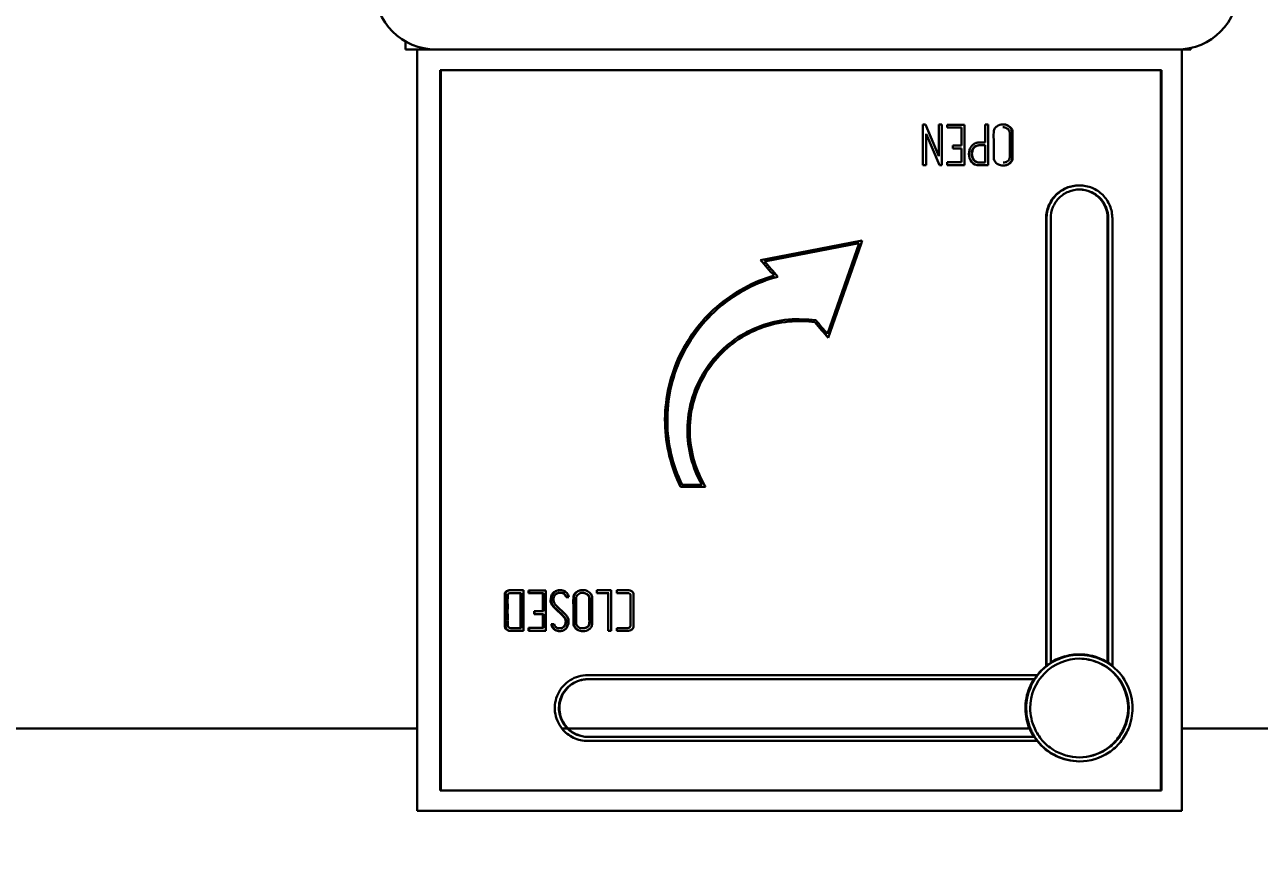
# Model space of a CAD drawing. Header units: millimetres. Extents: x 13935 to 21534, y -198 to 9202.
# Drawn here: x 14719.2 to 14779.2, y 1899.1 to 1939.7 of the extents above; entities that cross this region are included whole.
import ezdxf

# ---------------------------------------------------------------- set-up
doc = ezdxf.new("R2010")
doc.units = ezdxf.units.MM
doc.header["$LTSCALE"] = 326.7
doc.header["$PDMODE"] = 3
doc.header["$PDSIZE"] = 8
doc.layers.get('0').update_dxf_attribs({"linetype": 'CONTINUOUS'})
doc.layers.get('Defpoints').update_dxf_attribs({"linetype": 'CONTINUOUS'})
doc.styles.get("Standard").update_dxf_attribs({"font": 'calibri.ttf'})
doc.dimstyles.new('DIMSTYLE_1', dxfattribs={"dimtxt": 40, "dimasz": 35, "dimexe": 0.08, "dimexo": 1, "dimgap": 1, "dimtad": 1, "dimdsep": 46, "dimtxsty": 'Standard', "dimblk": '_FILLED', "dimblk1": '_FILLED', "dimblk2": '_FILLED', "dimcen": 0.09, "dimazin": 2, "dimtp": 0.01, "dimtm": 0.01, "dimtfac": 1, "dimtofl": 0, "dimtmove": 0, "dimatfit": 3, "dimldrblk": '_FILLED', "dimfxl": 1, "dimtolj": 1, "dimarcsym": 0})

# ---------------------------------------------------------------- blocks, each defined once
blk = doc.blocks.new('_FILLED')
at = {"color": 0, "linetype": 'ByBlock'}
blk.add_solid([(0, 0), (-1, 0.2143), (-1, -0.2143)], dxfattribs=at)
blk = doc.blocks.new('*D131')
at = {"color": 0, "linetype": 'Continuous', "lineweight": -2}
for p, q in [((14747.238, 2761.185), (14349.34, 2761.185)), ((14349.42, 1387.475), (14349.42, 2726.185)), ((14273.238, 1352.475), (14349.5, 1352.475))]:
    blk.add_line(p, q, dxfattribs=at)
at = {"layer": 'Defpoints', "color": 0}
for p in [(14349.42, 2761.185), (14748.238, 2761.185), (14272.238, 1352.475)]:
    blk.add_point(p, dxfattribs=at)
at = {"color": 0, "linetype": 'ByBlock', "lineweight": -2, "xscale": 35, "yscale": 35, "zscale": 35}
for p, rotation in [((14349.42, 2761.185), 90), ((14349.42, 1352.475), 270)]:
    blk.add_blockref('_FILLED', p, dxfattribs=dict(at, rotation=rotation))
at = {"color": 0, "lineweight": 30, "insert": (14295.087, 2155.967), "char_height": 40, "attachment_point": 2, "rotation": 90, "line_spacing_factor": 0.9}
blk.add_mtext('\\A1;G', dxfattribs=at)

msp = doc.modelspace()

# ---------------------------------------------------------------- linework, layer by layer
at = {"color": 0, "linetype": 'Continuous', "lineweight": 30}
for p, q in [((14737.74472, 1938.44981), (14737.74472, 1938.86693)), ((14737.74472, 1938.44981), (14775.90537, 1938.44981)), ((14738.30462, 1901.44981), (14738.30462, 1938.44981)), ((14775.47184, 1938.44981), (14775.47184, 1901.44981)), ((14775.90537, 1938.5254), (14775.90537, 1938.44981)), ((14739.42707, 1937.44981), (14739.42707, 1902.44981)), ((14739.42707, 1937.44981), (14774.48088, 1937.44981)), ((14739.4629, 1902.44981), (14739.4629, 1937.44981)), ((14774.4466, 1937.44981), (14774.4466, 1902.44981)), ((14774.48088, 1902.44981), (14774.48088, 1937.44981)), ((14762.89169, 1934.8041), (14762.89169, 1932.82551)), ((14762.89169, 1934.8041), (14763.01286, 1934.8041)), ((14763.6646, 1933.27505), (14763.01286, 1934.8041)), ((14763.6646, 1934.8041), (14763.6646, 1933.27505)), ((14763.6646, 1934.8041), (14763.80565, 1934.8041)), ((14763.80565, 1932.82602), (14763.80565, 1934.8041)), ((14764.07085, 1934.79952), (14764.07085, 1934.66496)), ((14764.07085, 1934.79952), (14764.90904, 1934.79952)), ((14764.7681, 1934.66496), (14764.07085, 1934.66496)), ((14764.7681, 1934.66496), (14764.7681, 1933.77964)), ((14764.90904, 1932.8301), (14764.90904, 1934.79952)), ((14765.91354, 1934.8041), (14765.91354, 1933.9356)), ((14765.91354, 1934.8041), (14766.05435, 1934.8041)), ((14766.05435, 1932.82551), (14766.05435, 1934.8041)), ((14763.04354, 1934.36068), (14763.69745, 1932.82704)), ((14763.04354, 1932.82551), (14763.04354, 1934.36068)), ((14765.61486, 1933.79677), (14765.65344, 1933.7964)), ((14765.75637, 1933.79655), (14765.89416, 1933.79646)), ((14765.89416, 1933.79646), (14765.91354, 1933.79646)), ((14765.91354, 1933.79646), (14765.91354, 1932.96465)), ((14764.336, 1933.77964), (14764.336, 1933.63897)), ((14764.336, 1933.77964), (14764.7681, 1933.77964)), ((14764.7681, 1933.63897), (14764.336, 1933.63897)), ((14764.7681, 1933.63897), (14764.7681, 1932.97077)), ((14763.04354, 1932.82551), (14762.89169, 1932.82551)), ((14763.80564, 1932.8255), (14763.69703, 1932.82856)), ((14764.07085, 1932.97077), (14764.07085, 1932.8301)), ((14764.07085, 1932.97077), (14764.7681, 1932.97077)), ((14764.90904, 1932.8301), (14764.07085, 1932.8301)), ((14765.62288, 1932.8253), (14765.68871, 1932.82558)), ((14765.88781, 1932.96463), (14765.80024, 1932.96471)), ((14765.84027, 1932.82526), (14766.05435, 1932.82551)), ((14765.91354, 1932.96465), (14765.88781, 1932.96468)), ((14768.87911, 1930.24981), (14768.87911, 1908.50554)), ((14768.90222, 1908.50554), (14768.90222, 1930.24981)), ((14769.1022, 1930.24981), (14769.1022, 1908.65256)), ((14771.86738, 1930.24981), (14771.86738, 1908.66992)), ((14771.89649, 1908.65256), (14771.89649, 1930.24981)), ((14772.09566, 1930.24981), (14772.09566, 1908.50554)), ((14757.34328, 1928.67135), (14759.93865, 1929.16769)), ((14759.78651, 1929.03675), (14757.36207, 1928.57311)), ((14758.25345, 1924.63944), (14759.78651, 1929.03675)), ((14759.88147, 1929.00364), (14758.29151, 1924.44304)), ((14759.93865, 1929.16769), (14759.88147, 1929.00364)), ((14759.93865, 1929.16769), (14759.88147, 1929.00364)), ((14754.99619, 1928.22251), (14757.34328, 1928.67135)), ((14757.33208, 1928.56737), (14755.18641, 1928.15705)), ((14757.36207, 1928.57311), (14755.18961, 1928.15684)), ((14755.1896, 1928.15685), (14755.1864, 1928.15706)), ((14755.83816, 1927.41293), (14755.73255, 1927.53407)), ((14755.83816, 1927.41293), (14755.83514, 1927.41293)), ((14756.88232, 1925.35184), (14757.34545, 1925.33212)), ((14757.34531, 1925.23176), (14756.88257, 1925.25185)), ((14757.63242, 1925.19894), (14757.34531, 1925.23176)), ((14757.34545, 1925.33212), (14757.684, 1925.29252)), ((14751.11036, 1917.20317), (14752.32658, 1917.20317)), ((14752.14146, 1917.30317), (14751.17322, 1917.30317)), ((14742.89767, 1912.17385), (14742.82197, 1912.17423)), ((14742.88122, 1912.03509), (14742.93889, 1912.03485)), ((14743.14384, 1912.17443), (14742.91744, 1912.17381)), ((14742.93889, 1912.03485), (14742.95714, 1912.03487)), ((14743.10461, 1912.0351), (14743.12003, 1912.0351)), ((14743.12003, 1912.0351), (14743.3318, 1912.03496)), ((14743.1594, 1912.17443), (14743.14384, 1912.17443)), ((14743.47175, 1912.1741), (14743.1594, 1912.17443)), ((14743.3318, 1912.03496), (14743.3318, 1910.33465)), ((14743.35987, 1912.03496), (14743.3318, 1912.03496)), ((14743.35987, 1910.33465), (14743.35987, 1912.03496)), ((14743.47175, 1910.19551), (14743.47175, 1912.1741)), ((14743.72891, 1912.16952), (14743.72891, 1912.03496)), ((14743.72891, 1912.16952), (14744.56187, 1912.16952)), ((14744.44913, 1912.03496), (14743.72891, 1912.03496)), ((14743.75619, 1912.03496), (14743.75619, 1912.16952)), ((14744.42323, 1912.03496), (14744.42323, 1911.14964)), ((14744.44913, 1911.14964), (14744.44913, 1912.03496)), ((14744.56187, 1910.2001), (14744.56187, 1912.16952)), ((14745.68712, 1911.83771), (14745.55286, 1911.83771)), ((14745.68712, 1911.83771), (14745.6505, 1911.9478)), ((14747.04458, 1912.1741), (14747.04458, 1912.03496)), ((14747.04458, 1912.1741), (14747.7401, 1912.1741)), ((14747.61896, 1912.03496), (14747.04458, 1912.03496)), ((14747.59943, 1912.03496), (14747.59943, 1910.19551)), ((14747.7401, 1910.19551), (14747.7401, 1912.1741)), ((14748.01386, 1912.1741), (14748.01386, 1912.03496)), ((14748.05875, 1912.1741), (14748.01386, 1912.1741)), ((14748.01386, 1912.03496), (14748.16105, 1912.03496)), ((14748.1814, 1912.17411), (14748.05875, 1912.1741)), ((14748.11734, 1912.1741), (14748.05875, 1912.1741)), ((14748.1814, 1912.1741), (14748.11734, 1912.1741)), ((14748.16105, 1912.03496), (14748.2533, 1912.03496)), ((14748.2918, 1912.1741), (14748.1814, 1912.17411)), ((14748.2533, 1912.03496), (14748.34411, 1912.03496)), ((14748.30225, 1912.1741), (14748.2918, 1912.1741)), ((14748.30225, 1912.1741), (14748.2918, 1912.1741)), ((14748.39717, 1912.17412), (14748.30225, 1912.1741)), ((14748.34411, 1912.03496), (14748.35045, 1912.03496)), ((14748.34411, 1912.03496), (14748.35045, 1912.03496)), ((14748.35045, 1912.03496), (14748.40632, 1912.03496)), ((14748.45339, 1912.03496), (14748.46496, 1912.03496)), ((14748.47449, 1912.1741), (14748.46944, 1912.1741)), ((14748.52397, 1912.17408), (14748.47449, 1912.17406)), ((14748.48448, 1912.03493), (14748.5009, 1912.03503)), ((14748.48448, 1912.03496), (14748.4901, 1912.03496)), ((14748.5602, 1912.17443), (14748.53167, 1912.17414)), ((14743.99225, 1911.14964), (14743.99225, 1911.00897)), ((14743.99225, 1911.14964), (14744.44913, 1911.14964)), ((14744.44913, 1911.00897), (14743.99225, 1911.00897)), ((14744.019, 1911.00897), (14744.019, 1911.14964)), ((14744.42323, 1911.00897), (14744.42323, 1910.34077)), ((14744.44913, 1910.34077), (14744.44913, 1911.00897)), ((14744.8316, 1910.52731), (14744.85294, 1910.43863)), ((14744.8316, 1910.52731), (14744.97184, 1910.52731)), ((14744.87797, 1910.43863), (14744.85294, 1910.43863)), ((14744.87797, 1910.43863), (14744.85663, 1910.52731)), ((14742.77874, 1910.20936), (14742.74945, 1910.20918)), ((14742.99995, 1910.19574), (14743.01365, 1910.19573)), ((14743.01365, 1910.19573), (14743.23055, 1910.19541)), ((14743.3318, 1910.33465), (14743.02898, 1910.33375)), ((14743.23055, 1910.19541), (14743.25656, 1910.19541)), ((14743.25656, 1910.19541), (14743.47175, 1910.19551)), ((14743.3318, 1910.33465), (14743.35987, 1910.33465)), ((14743.72891, 1910.34077), (14743.72891, 1910.2001)), ((14743.72891, 1910.34077), (14744.44913, 1910.34077)), ((14744.56187, 1910.2001), (14743.72891, 1910.2001)), ((14743.75619, 1910.2001), (14743.75619, 1910.34077)), ((14747.7401, 1910.19551), (14747.59943, 1910.19551)), ((14748.01386, 1910.33465), (14748.01386, 1910.19551)), ((14748.05254, 1910.33465), (14748.01386, 1910.33465)), ((14748.01386, 1910.19551), (14748.05878, 1910.19551)), ((14748.09305, 1910.33465), (14748.05254, 1910.33465)), ((14748.15823, 1910.33465), (14748.05254, 1910.33465)), ((14748.05878, 1910.19552), (14748.18137, 1910.1955)), ((14748.23458, 1910.33465), (14748.15823, 1910.33465)), ((14748.18137, 1910.1955), (14748.29187, 1910.19554)), ((14748.25278, 1910.33465), (14748.23458, 1910.33465)), ((14748.25278, 1910.33465), (14748.23458, 1910.33465)), ((14748.26959, 1910.33465), (14748.25278, 1910.33465)), ((14748.29775, 1910.33465), (14748.25278, 1910.33465)), ((14748.29775, 1910.33465), (14748.26959, 1910.33465)), ((14748.29187, 1910.19553), (14748.30804, 1910.19552)), ((14748.3442, 1910.33466), (14748.29775, 1910.33465)), ((14748.3442, 1910.33466), (14748.29775, 1910.33465)), ((14748.30804, 1910.19553), (14748.39686, 1910.19543)), ((14748.40637, 1910.33465), (14748.3442, 1910.33466)), ((14748.4129, 1910.33465), (14748.40637, 1910.33465)), ((14748.45355, 1910.33467), (14748.4129, 1910.33465)), ((14748.43862, 1910.19549), (14748.46916, 1910.19554)), ((14748.46172, 1910.33466), (14748.45355, 1910.33467)), ((14748.48451, 1910.3346), (14748.46172, 1910.33466)), ((14748.46916, 1910.19554), (14748.50665, 1910.19552)), ((14769.89818, 1908.96674), (14769.90373, 1908.96808)), ((14769.89818, 1908.96674), (14769.90388, 1908.96743)), ((14770.50155, 1909.05981), (14770.47524, 1909.05981)), ((14768.44638, 1908.04981), (14746.59916, 1908.04981)), ((14768.87911, 1908.50554), (14768.90222, 1908.50554)), ((14772.09566, 1908.50554), (14772.06616, 1908.50554)), ((14746.59916, 1907.84981), (14768.29927, 1907.84981)), ((14738.30462, 1905.44981), (14680.23775, 1905.44981)), ((14768.10467, 1905.44981), (14745.36261, 1905.44981)), ((14768.29927, 1905.04981), (14746.59916, 1905.04981)), ((14834.23775, 1905.44981), (14775.47184, 1905.44981)), ((14746.59916, 1904.84981), (14768.44638, 1904.84981)), ((14774.48088, 1902.44981), (14739.42707, 1902.44981)), ((14738.30462, 1901.44981), (14775.47184, 1901.44981))]:
    msp.add_line(p, q, dxfattribs=at)
for centre, radius, start, end in [((14739.23775, 1941.44981), 3, 180, 270), ((14775.23775, 1941.44981), 3, 270, 0), ((14765.72797, 1937.31715), 3.38184, 269.4411965, 269.6906037), ((14765.68617, 1918.82317), 14.00241, 89.787819, 89.9896076), ((14765.87418, 1971.70679), 38.88154, 269.7993564, 269.9500262), ((14756.73963, 1919.90019), 5.18051, 209.5353009, 211.3730457), ((14756.75827, 1919.90001), 5.18776, 209.4387054, 211.3220195), ((14742.91176, 1915.20365), 3.02984, 269.7335448, 270.107445), ((14743.14345, 1838.52094), 73.51417, 90.0302735, 90.1452074), ((14748.41673, 1889.95926), 22.21488, 89.8640571, 90.0504487), ((14748.42379, 1895.73709), 16.29789, 89.8959239, 90.0614153), ((14748.47288, 1916.05209), 4.01718, 269.8870509, 270.1653599), ((14748.50736, 1914.73986), 2.56584, 270.370925, 270.5426903), ((14748.56653, 1911.17419), 1.00026, 89.4682368, 90.3626564), ((14748.56845, 1911.44133), 0.73311, 89.1848018, 89.4245801), ((14748.57135, 1911.60713), 0.56729, 87.4775374, 89.2394653), ((14748.39077, 1929.0328), 18.83738, 270.0185309, 270.1455291), ((14770.59417, 1906.30996), 2.77187, 122.4866884, 127.6184625), ((14770.47723, 1906.47014), 2.55819, 122.204065, 127.7740609), ((14770.50141, 1906.38762), 2.67474, 105.2915226, 121.6835311), ((14770.50457, 1906.38889), 2.65398, 103.1006464, 121.7723977), ((14770.52973, 1906.38224), 2.66054, 103.7317951, 122.1519649), ((14770.4857, 1906.44477), 2.61545, 100.244788, 102.932388), ((14770.50366, 1906.43674), 2.62311, 91.4628474, 103.2781778), ((14770.47875, 1906.48311), 2.57649, 91.51664, 100.2444003), ((14770.47778, 1906.49514), 2.56443, 90.0568701, 91.5020348), ((14770.50192, 1906.4666), 2.59321, 90.0115356, 91.4414266), ((14770.4759, 1906.57168), 2.48305, 89.4315955, 90.0189449), ((14770.4999, 1906.5788), 2.4609, 89.982539, 90.5101211), ((14770.47887, 1906.40817), 2.63322, 57.7237466, 67.673034), ((14770.52557, 1906.48398), 2.54418, 52.6834703, 57.7014261), ((14770.4997, 1906.46645), 2.57668, 142.3219687, 147.834047), ((14770.43423, 1906.50139), 2.52118, 141.7554207, 142.0831052), ((14770.4396, 1906.49649), 2.52843, 128.7059312, 141.743452), ((14770.46047, 1906.49579), 2.52769, 141.9840256, 142.3047523), ((14770.46226, 1906.49396), 2.53023, 129.0830258, 141.976375), ((14770.42299, 1906.51505), 2.50357, 127.8411565, 128.6750109), ((14770.44305, 1906.51527), 2.50157, 128.2336242, 129.0491987), ((14770.42901, 1906.50733), 2.51335, 127.3962275, 127.8414067), ((14770.44914, 1906.50756), 2.5114, 127.7904658, 128.233865), ((14770.55066, 1906.51782), 2.50206, 52.0999244, 52.6705831), ((14770.55714, 1906.52614), 2.49152, 51.2719022, 52.1001013), ((14770.55388, 1906.41903), 2.66619, 157.4430493, 165.7558173), ((14770.53382, 1906.42977), 2.66611, 147.816998, 157.4966068), ((14770.58442, 1906.41419), 2.67621, 147.8524914, 157.573957), ((14770.44227, 1906.44288), 2.55195, 169.2731955, 176.8212171), ((14770.50843, 1906.43135), 2.61911, 165.7724807, 169.2946939), ((14770.44858, 1906.45577), 2.55822, 182.7458139, 191.3680435), ((14770.35642, 1906.44986), 2.44475, 180.0001399, 181.0049202), ((14770.50702, 1906.46663), 2.61765, 191.3488882, 195.8387228), ((14770.55119, 1906.47962), 2.66369, 195.8483717, 202.8400021), ((14770.54921, 1906.4715), 2.68014, 202.5212166, 207.9318213), ((14770.56979, 1906.48709), 2.68374, 202.8327991, 203.1881607), ((14770.46371, 1906.43341), 2.56357, 202.634489, 208.0772372), ((14770.57498, 1906.48934), 2.68939, 203.1886019, 206.6637824), ((14770.59336, 1906.49031), 2.68678, 202.8841992, 205.6378763), ((14770.58906, 1906.48814), 2.68197, 205.6357981, 207.8055154), ((14770.5623, 1906.48296), 2.6752, 206.6635477, 208.004674), ((14770.51003, 1906.45078), 2.63582, 207.9327538, 212.1077721), ((14770.55721, 1906.47107), 2.64583, 207.8002136, 212.194455), ((14770.49833, 1906.43372), 2.5761, 212.1891849, 217.7074919), ((14770.45819, 1906.40361), 2.52593, 217.7241814, 218.3280548)]:
    msp.add_arc(centre, radius, start, end, dxfattribs=at)
for centre, major_axis, ratio, start_param, end_param in [((14757.34328, 1928.22251), (-99.99111, 114.67885), 0.01162772, 1.5606582, 1.5672493), ((14757.34328, 1927.41293), (-99.99633, 114.68228), 0.00747088, 7.84097899, 7.84746755), ((14757.34328, 1925.19894), (-99.99987, 114.68465), 0.00143221, 4.70454907, 4.71114016), ((14757.34328, 1924.63944), (-99.99866, 114.68365), 0.00450856, -1.57472756, -1.56903293)]:
    msp.add_ellipse(centre, major_axis=major_axis, ratio=ratio, start_param=start_param, end_param=end_param, dxfattribs=at)
for points, knots in [([(14766.32977, 1934.43212), (14766.32665, 1934.27423), (14766.33026, 1934.03733), (14766.33002, 1933.72149), (14766.32891, 1933.52416), (14766.33088, 1933.3661), (14766.32858, 1933.24798), (14766.32875, 1933.12833), (14766.38814, 1932.97852), (14766.54892, 1932.84681), (14766.70731, 1932.81505), (14766.78551, 1932.81452)], [0, 0, 0, 0, 0.25057616, 0.37586164, 0.50116468, 0.5637582, 0.62651917, 0.68908806, 0.75181508, 0.87591405, 1, 1, 1, 1]), ([(14766.78208, 1934.81526), (14766.67437, 1934.81536), (14766.50544, 1934.76389), (14766.35416, 1934.59875), (14766.33085, 1934.48665), (14766.32977, 1934.43212)], [0, 0, 0, 0, 0.49652248, 0.7485593, 1, 1, 1, 1]), ([(14766.77411, 1934.67572), (14766.84228, 1934.6757), (14766.94442, 1934.64113), (14767.05834, 1934.56027), (14767.11749, 1934.42922), (14767.10376, 1934.25404), (14767.10777, 1934.04793), (14767.10647, 1933.84089), (14767.10682, 1933.63415), (14767.10637, 1933.42735), (14767.10894, 1933.28943), (14767.10674, 1933.22053)], [0, 0, 0, 0, 0.12377086, 0.18674804, 0.2485064, 0.37422071, 0.49935342, 0.62450158, 0.74967137, 0.87483805, 1, 1, 1, 1]), ([(14767.24587, 1933.19363), (14767.248, 1933.27292), (14767.24498, 1933.43161), (14767.2463, 1933.66957), (14767.24534, 1933.90756), (14767.24705, 1934.10582), (14767.24424, 1934.26458), (14767.24885, 1934.38332), (14767.24465, 1934.50329), (14767.1556, 1934.72318), (14766.93484, 1934.81511), (14766.78208, 1934.81526)], [0, 0, 0, 0, 0.12618411, 0.25236795, 0.37855214, 0.50473696, 0.56782639, 0.6309392, 0.69410277, 0.75700577, 1, 1, 1, 1]), ([(14766.8307, 1934.81091), (14766.90587, 1934.80146), (14767.05231, 1934.7511), (14767.22678, 1934.57735), (14767.22707, 1934.3377), (14767.22605, 1934.11178), (14767.22593, 1933.88155), (14767.22629, 1933.65237), (14767.22527, 1933.42292), (14767.22808, 1933.26996), (14767.22602, 1933.19352)], [0, 0, 0, 0, 0.12424068, 0.24826973, 0.37304495, 0.49843129, 0.62382196, 0.74921511, 0.87460767, 1, 1, 1, 1]), ([(14765.61777, 1933.93592), (14765.54962, 1933.93495), (14765.41034, 1933.90575), (14765.24774, 1933.77019), (14765.14658, 1933.58545), (14765.1301, 1933.44629), (14765.12961, 1933.3775)], [0, 0, 0, 0, 0.24877118, 0.4986964, 0.74891243, 1, 1, 1, 1]), ([(14765.57006, 1933.79247), (14765.52293, 1933.78615), (14765.42807, 1933.75898), (14765.32438, 1933.65281), (14765.27006, 1933.51884), (14765.255, 1933.42362), (14765.25462, 1933.37597)], [0, 0, 0, 0, 0.24979105, 0.49951901, 0.7496505, 1, 1, 1, 1]), ([(14765.27051, 1933.37597), (14765.27129, 1933.47509), (14765.31233, 1933.6321), (14765.4635, 1933.77067), (14765.56513, 1933.79635), (14765.61486, 1933.79668)], [0, 0, 0, 0, 0.49823259, 0.75000468, 1, 1, 1, 1]), ([(14765.12961, 1933.3775), (14765.13055, 1933.24164), (14765.1963, 1932.9467), (14765.48821, 1932.82559), (14765.62288, 1932.8253)], [0, 0, 0, 0, 0.5022029, 1, 1, 1, 1]), ([(14765.25462, 1933.37597), (14765.25559, 1933.27294), (14765.30307, 1933.10906), (14765.47272, 1932.9753), (14765.58021, 1932.96363), (14765.63226, 1932.96366)], [0, 0, 0, 0, 0.49761911, 0.74858922, 1, 1, 1, 1]), ([(14765.64894, 1932.96365), (14765.59683, 1932.96362), (14765.48926, 1932.97523), (14765.31921, 1933.1088), (14765.27148, 1933.27285), (14765.27051, 1933.37597)], [0, 0, 0, 0, 0.25143631, 0.50242315, 1, 1, 1, 1]), ([(14767.10674, 1933.22053), (14767.10551, 1933.18186), (14767.08892, 1933.10241), (14766.97879, 1932.98728), (14766.85901, 1932.95386), (14766.78253, 1932.9535)], [0, 0, 0, 0, 0.25148257, 0.50284121, 1, 1, 1, 1]), ([(14767.22602, 1933.19352), (14767.22457, 1933.13995), (14767.20301, 1933.03047), (14767.0582, 1932.86391), (14766.89125, 1932.81799), (14766.78548, 1932.81499)], [0, 0, 0, 0, 0.25171445, 0.50297577, 1, 1, 1, 1]), ([(14766.78551, 1932.81452), (14766.89446, 1932.81378), (14767.06814, 1932.85668), (14767.22106, 1933.02538), (14767.24438, 1933.13841), (14767.24587, 1933.19363)], [0, 0, 0, 0, 0.49658073, 0.74825219, 1, 1, 1, 1]), ([(14770.47437, 1931.8497), (14770.26744, 1931.84971), (14769.84848, 1931.76668), (14769.31835, 1931.41124), (14768.96263, 1930.87955), (14768.87877, 1930.45834), (14768.87911, 1930.24981)], [0, 0, 0, 0, 0.24899424, 0.49867115, 0.74908149, 1, 1, 1, 1]), ([(14768.90222, 1930.24981), (14768.90188, 1930.45853), (14768.98609, 1930.88017), (14769.34298, 1931.41184), (14769.8741, 1931.76687), (14770.29347, 1931.84969), (14770.50062, 1931.8497)], [0, 0, 0, 0, 0.2509101, 0.50130941, 0.75098842, 1, 1, 1, 1]), ([(14770.50083, 1931.64979), (14770.31956, 1931.64983), (14769.95266, 1931.57712), (14769.48777, 1931.26675), (14769.17564, 1930.80138), (14769.1019, 1930.43246), (14769.1022, 1930.24981)], [0, 0, 0, 0, 0.24902557, 0.49868488, 0.74907064, 1, 1, 1, 1]), ([(14770.50039, 1931.64954), (14770.67918, 1931.64619), (14771.03956, 1931.56836), (14771.49345, 1931.25588), (14771.79637, 1930.79398), (14771.86767, 1930.4301), (14771.86738, 1930.24981)], [0, 0, 0, 0, 0.24903945, 0.49855227, 0.74890814, 1, 1, 1, 1]), ([(14770.50062, 1931.8497), (14770.7076, 1931.84972), (14771.12652, 1931.76701), (14771.65675, 1931.41178), (14772.01227, 1930.87988), (14772.096, 1930.45851), (14772.09566, 1930.24981)], [0, 0, 0, 0, 0.24903287, 0.49853666, 0.74890069, 1, 1, 1, 1]), ([(14771.89649, 1930.24981), (14771.89679, 1930.4324), (14771.82344, 1930.80104), (14771.51249, 1931.26653), (14771.04841, 1931.57711), (14770.68195, 1931.64974), (14770.50083, 1931.64979)], [0, 0, 0, 0, 0.25108631, 0.50144636, 0.75095691, 1, 1, 1, 1]), ([(14751.11036, 1917.20317), (14750.64012, 1918.15059), (14750.11804, 1920.28453), (14750.76765, 1923.4923), (14752.71128, 1926.12462), (14754.63894, 1927.17349), (14755.65517, 1927.46662)], [0, 0, 0, 0, 0.24999918, 0.50005526, 0.7500079, 1, 1, 1, 1]), ([(14755.83514, 1927.41293), (14754.81927, 1927.14353), (14752.88225, 1926.13925), (14750.9061, 1923.55535), (14750.21679, 1920.37545), (14750.71404, 1918.24858), (14751.17322, 1917.30317)], [0, 0, 0, 0, 0.2499918, 0.49995877, 0.75000027, 1, 1, 1, 1]), ([(14751.18556, 1917.30317), (14750.7274, 1918.24837), (14750.23143, 1920.37382), (14750.91751, 1923.55179), (14752.88818, 1926.13711), (14754.82305, 1927.14319), (14755.83816, 1927.41293)], [0, 0, 0, 0, 0.25000603, 0.50006104, 0.750007, 1, 1, 1, 1]), ([(14752.14146, 1917.30317), (14751.68377, 1918.11207), (14751.18907, 1920.008), (14751.85325, 1922.35759), (14753.02121, 1923.83697), (14754.15641, 1924.69303), (14755.47118, 1925.23256), (14756.41353, 1925.35282), (14756.88232, 1925.3523)], [0, 0, 0, 0, 0.24893847, 0.49789909, 0.62339547, 0.74891257, 0.87443528, 1, 1, 1, 1]), ([(14756.88257, 1925.2518), (14756.42218, 1925.25189), (14755.49662, 1925.13268), (14753.78344, 1924.4357), (14752.06532, 1922.76033), (14751.29601, 1920.00374), (14751.78232, 1918.14059), (14752.23231, 1917.34641)], [0, 0, 0, 0, 0.12582735, 0.25160837, 0.50104279, 0.75052461, 1, 1, 1, 1]), ([(14752.24035, 1917.35027), (14751.79227, 1918.1442), (14751.30894, 1920.00495), (14752.07488, 1922.75774), (14753.78778, 1924.434), (14755.49801, 1925.13208), (14756.42233, 1925.25171), (14756.88212, 1925.25177)], [0, 0, 0, 0, 0.24947907, 0.49896647, 0.74839636, 0.87417453, 1, 1, 1, 1]), ([(14746.35382, 1912.18524), (14746.24626, 1912.18552), (14746.07756, 1912.13384), (14745.92657, 1911.96878), (14745.90334, 1911.85672), (14745.90226, 1911.80217)], [0, 0, 0, 0, 0.49624676, 0.74823389, 1, 1, 1, 1]), ([(14746.81689, 1910.56373), (14746.81901, 1910.64302), (14746.81605, 1910.80169), (14746.81731, 1911.03962), (14746.81636, 1911.27758), (14746.81811, 1911.47582), (14746.81528, 1911.63456), (14746.81962, 1911.7533), (14746.81607, 1911.87314), (14746.77038, 1911.98656), (14746.68624, 1912.07315), (14746.5532, 1912.15954), (14746.43234, 1912.18503), (14746.35382, 1912.18524)], [0, 0, 0, 0, 0.12518637, 0.25037278, 0.37555857, 0.50074885, 0.56332723, 0.62597698, 0.68857136, 0.75106, 0.81366115, 0.87606684, 1, 1, 1, 1]), ([(14742.57015, 1911.98297), (14742.57017, 1911.82773), (14742.57079, 1911.51728), (14742.57155, 1911.12921), (14742.5713, 1910.81914), (14742.57054, 1910.62506), (14742.56961, 1910.47093), (14742.57296, 1910.35336), (14742.63982, 1910.25071), (14742.71281, 1910.21955), (14742.74953, 1910.20918)], [0, 0, 0, 0, 0.25074505, 0.50149012, 0.62672379, 0.75179174, 0.81444124, 0.87677857, 0.93837435, 1, 1, 1, 1]), ([(14742.82197, 1912.17428), (14742.76442, 1912.17371), (14742.67395, 1912.15385), (14742.58655, 1912.07177), (14742.57064, 1912.01209), (14742.57018, 1911.98297)], [0, 0, 0, 0, 0.49693032, 0.74856249, 1, 1, 1, 1]), ([(14742.77882, 1910.20936), (14742.74212, 1910.21974), (14742.66916, 1910.25096), (14742.60241, 1910.35364), (14742.5991, 1910.47119), (14742.60002, 1910.62529), (14742.60078, 1910.81934), (14742.60103, 1911.12935), (14742.60027, 1911.51736), (14742.59965, 1911.82776), (14742.59963, 1911.98297)], [0, 0, 0, 0, 0.06162501, 0.12322134, 0.1855608, 0.24820957, 0.37327736, 0.49851082, 0.7492554, 1, 1, 1, 1]), ([(14742.59975, 1911.98297), (14742.60051, 1912.03103), (14742.65236, 1912.12836), (14742.7487, 1912.16442), (14742.79699, 1912.17106)], [0, 0, 0, 0, 0.49650325, 1, 1, 1, 1]), ([(14743.02898, 1910.33375), (14742.99091, 1910.33375), (14742.9155, 1910.33458), (14742.81836, 1910.33411), (14742.74867, 1910.37076), (14742.7066, 1910.43861), (14742.71113, 1910.53776), (14742.70966, 1910.65188), (14742.71014, 1910.80614), (14742.7099, 1910.99834), (14742.70997, 1911.22925), (14742.70995, 1911.53704), (14742.70996, 1911.76791), (14742.70996, 1911.92181)], [0, 0, 0, 0, 0.0620101, 0.12376855, 0.15468521, 0.18571553, 0.24801257, 0.31067801, 0.37334379, 0.49867504, 0.62400628, 0.74933752, 1, 1, 1, 1]), ([(14742.70996, 1911.92181), (14742.71029, 1911.94121), (14742.71764, 1911.98185), (14742.7815, 1912.03402), (14742.84267, 1912.03508), (14742.88122, 1912.03509)], [0, 0, 0, 0, 0.25131062, 0.50081607, 1, 1, 1, 1]), ([(14745.27036, 1912.18026), (14745.20616, 1912.18027), (14745.07573, 1912.1622), (14744.85442, 1912.01701), (14744.79314, 1911.80998), (14744.7935, 1911.68328)], [0, 0, 0, 0, 0.25174036, 0.50315175, 1, 1, 1, 1]), ([(14744.7935, 1911.68328), (14744.79349, 1911.60947), (14744.84662, 1911.46064), (14745.05652, 1911.24834), (14745.27576, 1911.04821), (14745.4597, 1910.86259), (14745.53155, 1910.72755), (14745.53156, 1910.57721), (14745.4802, 1910.42689), (14745.35404, 1910.3402), (14745.27876, 1910.33002), (14745.24182, 1910.33)], [0, 0, 0, 0, 0.12445507, 0.24977632, 0.5008984, 0.62629933, 0.68903426, 0.75178983, 0.87550058, 0.93771713, 1, 1, 1, 1]), ([(14744.81865, 1911.68328), (14744.8183, 1911.80615), (14744.87465, 1912.00564), (14745.08275, 1912.15464), (14745.20829, 1912.17745), (14745.27037, 1912.1798)], [0, 0, 0, 0, 0.49727286, 0.7485865, 1, 1, 1, 1]), ([(14745.26608, 1910.32997), (14745.303, 1910.32998), (14745.37827, 1910.34023), (14745.50417, 1910.42725), (14745.55526, 1910.57753), (14745.55519, 1910.72779), (14745.48339, 1910.86268), (14745.29977, 1911.04824), (14745.08112, 1911.24857), (14744.87152, 1911.46081), (14744.81864, 1911.60953), (14744.81865, 1911.68328)], [0, 0, 0, 0, 0.06230283, 0.12456215, 0.24834794, 0.31109244, 0.37382337, 0.49918555, 0.75026917, 0.87556212, 1, 1, 1, 1]), ([(14745.24801, 1910.18936), (14745.30119, 1910.18951), (14745.40951, 1910.20394), (14745.54731, 1910.29544), (14745.63436, 1910.43498), (14745.67031, 1910.59257), (14745.6759, 1910.75685), (14745.60377, 1910.90619), (14745.49586, 1911.02552), (14745.33785, 1911.1713), (14745.14829, 1911.35242), (14744.9036, 1911.58407), (14744.94412, 1911.89274), (14745.11016, 1912.03429), (14745.21862, 1912.05633), (14745.2716, 1912.05636)], [0, 0, 0, 0, 0.06249931, 0.12494559, 0.18774244, 0.25076731, 0.31375878, 0.37658798, 0.43952558, 0.50249917, 0.62841975, 0.75330399, 0.87532272, 0.93773094, 1, 1, 1, 1]), ([(14745.6505, 1911.9478), (14745.60532, 1912.01164), (14745.51601, 1912.15118), (14745.34775, 1912.18025), (14745.27036, 1912.18026)], [0, 0, 0, 0, 0.50262598, 1, 1, 1, 1]), ([(14745.2716, 1912.05636), (14745.33362, 1912.0564), (14745.46946, 1912.0159), (14745.52258, 1911.89346), (14745.55286, 1911.83771)], [0, 0, 0, 0, 0.49434106, 1, 1, 1, 1]), ([(14745.5474, 1911.89007), (14745.52752, 1911.92467), (14745.48878, 1911.99616), (14745.41455, 1912.03682), (14745.37635, 1912.04679)], [0, 0, 0, 0, 0.50268739, 1, 1, 1, 1]), ([(14745.90226, 1911.80217), (14745.89914, 1911.64428), (14745.90274, 1911.40737), (14745.90251, 1911.09152), (14745.9014, 1910.89419), (14745.90336, 1910.73612), (14745.90107, 1910.618), (14745.90124, 1910.49837), (14745.96042, 1910.34861), (14746.12081, 1910.21682), (14746.27899, 1910.18505), (14746.35705, 1910.18452)], [0, 0, 0, 0, 0.25067587, 0.37601121, 0.50136413, 0.56398251, 0.62676844, 0.68936174, 0.75209308, 0.87608202, 1, 1, 1, 1]), ([(14746.35709, 1910.18512), (14746.28011, 1910.18782), (14746.12572, 1910.22675), (14745.97259, 1910.3627), (14745.92221, 1910.51327), (14745.92707, 1910.67024), (14745.92456, 1910.86504), (14745.92544, 1911.09953), (14745.92493, 1911.33384), (14745.92613, 1911.56819), (14745.9237, 1911.72444), (14745.92526, 1911.80254)], [0, 0, 0, 0, 0.12374719, 0.2473686, 0.30982771, 0.37254541, 0.49803207, 0.62352395, 0.74901594, 0.8745073, 1, 1, 1, 1]), ([(14745.92526, 1911.80254), (14745.92623, 1911.85104), (14745.94354, 1911.95019), (14746.06567, 1912.10598), (14746.20807, 1912.16805), (14746.30307, 1912.18027)], [0, 0, 0, 0, 0.25171586, 0.5029672, 1, 1, 1, 1]), ([(14746.35408, 1910.3235), (14746.2866, 1910.32318), (14746.18066, 1910.35031), (14746.07958, 1910.44513), (14746.03828, 1910.54324), (14746.04205, 1910.64694), (14746.04067, 1910.78362), (14746.04133, 1910.95501), (14746.0412, 1911.16043), (14746.04092, 1911.36592), (14746.04192, 1911.57139), (14746.03997, 1911.70839), (14746.04114, 1911.77687)], [0, 0, 0, 0, 0.12341984, 0.18587829, 0.24831947, 0.31104599, 0.37365022, 0.49892589, 0.62419281, 0.74946163, 0.87473038, 1, 1, 1, 1]), ([(14746.04114, 1911.77687), (14746.04178, 1911.81449), (14746.05429, 1911.892), (14746.15528, 1912.00884), (14746.27138, 1912.04566), (14746.3453, 1912.04571)], [0, 0, 0, 0, 0.25234816, 0.50417857, 1, 1, 1, 1]), ([(14746.3453, 1912.04571), (14746.41341, 1912.04576), (14746.51794, 1912.01449), (14746.62665, 1911.92906), (14746.68039, 1911.83496), (14746.67826, 1911.72923), (14746.67693, 1911.62617), (14746.67847, 1911.52239), (14746.67769, 1911.38453), (14746.67796, 1911.21196), (14746.67798, 1911.00493), (14746.67732, 1910.79792), (14746.68003, 1910.65986), (14746.67789, 1910.59089)], [0, 0, 0, 0, 0.12354626, 0.18636743, 0.24866852, 0.31132351, 0.37431585, 0.43666588, 0.49928758, 0.62447873, 0.74965333, 0.87482782, 1, 1, 1, 1]), ([(14746.69926, 1910.59089), (14746.70137, 1910.65913), (14746.6985, 1910.79571), (14746.69956, 1911.0005), (14746.69897, 1911.20532), (14746.70013, 1911.41011), (14746.69739, 1911.58081), (14746.70148, 1911.71737), (14746.70043, 1911.82015), (14746.66005, 1911.91904), (14746.55241, 1912.00563), (14746.45206, 1912.04179), (14746.38482, 1912.04524)], [0, 0, 0, 0, 0.12521011, 0.25042143, 0.37563347, 0.50083122, 0.62609135, 0.68851585, 0.75170036, 0.81350177, 0.87650953, 1, 1, 1, 1]), ([(14748.53126, 1912.03486), (14748.57095, 1912.03377), (14748.63766, 1912.02738), (14748.6863, 1911.95599), (14748.68312, 1911.8738), (14748.68447, 1911.77362), (14748.68374, 1911.61155), (14748.68411, 1911.40954), (14748.68398, 1911.16689), (14748.68403, 1910.96474), (14748.68399, 1910.80299), (14748.6841, 1910.68171), (14748.68375, 1910.58056), (14748.68447, 1910.49986), (14748.68232, 1910.43901), (14748.6565, 1910.38175), (14748.5877, 1910.33392), (14748.52453, 1910.33453), (14748.48451, 1910.3346)], [0, 0, 0, 0, 0.0615622, 0.0923191, 0.12359617, 0.18628364, 0.24897188, 0.3743485, 0.49972511, 0.62510173, 0.68779005, 0.75047849, 0.81316779, 0.84451486, 0.87579116, 0.90692021, 0.93796188, 1, 1, 1, 1]), ([(14748.50665, 1910.19552), (14748.55473, 1910.19558), (14748.6516, 1910.20142), (14748.78445, 1910.2777), (14748.82758, 1910.39895), (14748.82451, 1910.49474), (14748.82514, 1910.64007), (14748.82469, 1910.85788), (14748.82483, 1911.14839), (14748.82494, 1911.3905), (14748.82462, 1911.58408), (14748.82557, 1911.72958), (14748.82195, 1911.87377), (14748.83494, 1912.0213), (14748.74309, 1912.15066), (14748.64399, 1912.17172), (14748.59632, 1912.17387)], [0, 0, 0, 0, 0.06235513, 0.12435743, 0.18609916, 0.21751411, 0.24890828, 0.37450455, 0.50010017, 0.62569578, 0.68849358, 0.75129137, 0.81408882, 0.8767392, 0.93810656, 1, 1, 1, 1]), ([(14744.85294, 1910.43863), (14744.88321, 1910.36235), (14744.99223, 1910.21916), (14745.16575, 1910.18913), (14745.24801, 1910.18936)], [0, 0, 0, 0, 0.49939501, 1, 1, 1, 1]), ([(14745.19699, 1910.19393), (14745.12775, 1910.20266), (14744.98687, 1910.24976), (14744.90374, 1910.37355), (14744.87797, 1910.43863)], [0, 0, 0, 0, 0.49925725, 1, 1, 1, 1]), ([(14745.24182, 1910.33), (14745.18106, 1910.32997), (14745.04936, 1910.34625), (14744.98146, 1910.46808), (14744.97184, 1910.52731)], [0, 0, 0, 0, 0.50311767, 1, 1, 1, 1]), ([(14746.67789, 1910.59089), (14746.67668, 1910.55219), (14746.66024, 1910.47268), (14746.55028, 1910.35737), (14746.43052, 1910.32386), (14746.35408, 1910.3235)], [0, 0, 0, 0, 0.25166523, 0.50309676, 1, 1, 1, 1]), ([(14746.35705, 1910.18452), (14746.46589, 1910.18377), (14746.63944, 1910.22677), (14746.79216, 1910.39548), (14746.81542, 1910.50851), (14746.81689, 1910.56373)], [0, 0, 0, 0, 0.49633619, 0.74808889, 1, 1, 1, 1]), ([(14746.39482, 1910.32429), (14746.46797, 1910.32811), (14746.58138, 1910.36389), (14746.68327, 1910.47758), (14746.69811, 1910.55377), (14746.69926, 1910.59089)], [0, 0, 0, 0, 0.49641701, 0.74831884, 1, 1, 1, 1]), ([(14770.50065, 1908.84971), (14769.89023, 1908.84973), (14768.61612, 1908.33821), (14768.10186, 1907.06345), (14768.10186, 1906.44981)], [0, 0, 0, 0, 0.49868339, 1, 1, 1, 1]), ([(14769.1022, 1908.65256), (14769.22502, 1908.72977), (14769.48207, 1908.86775), (14769.76106, 1908.95262), (14769.90207, 1908.98592)], [0, 0, 0, 0, 0.5003256, 1, 1, 1, 1]), ([(14770.50037, 1908.84956), (14770.80816, 1908.84598), (14771.4281, 1908.71283), (14772.21565, 1908.18311), (14772.73281, 1907.38495), (14772.86066, 1906.76019), (14772.86066, 1906.44981)], [0, 0, 0, 0, 0.24905047, 0.49847701, 0.74886217, 1, 1, 1, 1]), ([(14772.89176, 1906.44981), (14772.89176, 1907.0629), (14772.38306, 1908.33741), (14771.10996, 1908.8497), (14770.50065, 1908.84971)], [0, 0, 0, 0, 0.5015452, 1, 1, 1, 1]), ([(14745.35503, 1905.4436), (14745.16862, 1905.67426), (14744.92243, 1906.25521), (14745.07873, 1907.17855), (14745.69936, 1907.87753), (14746.30385, 1908.05029), (14746.59916, 1908.04981)], [0, 0, 0, 0, 0.25032773, 0.50087163, 0.75073817, 1, 1, 1, 1]), ([(14772.1159, 1908.46983), (14772.41358, 1908.2311), (14772.90143, 1907.60528), (14773.08069, 1906.83293), (14773.08069, 1906.44981)], [0, 0, 0, 0, 0.49899431, 1, 1, 1, 1]), ([(14746.59916, 1907.84981), (14746.32764, 1907.85025), (14745.77054, 1907.68239), (14745.22589, 1907.01128), (14745.14413, 1906.1494), (14745.42601, 1905.63822), (14745.62102, 1905.44785)], [0, 0, 0, 0, 0.24928104, 0.49922211, 0.74979599, 1, 1, 1, 1]), ([(14745.64733, 1905.44511), (14745.45365, 1905.63455), (14745.17237, 1906.14123), (14745.24824, 1906.99677), (14745.77833, 1907.67139), (14746.32963, 1907.84583), (14746.59944, 1907.84967)], [0, 0, 0, 0, 0.2503333, 0.50077489, 0.75067541, 1, 1, 1, 1]), ([(14746.59916, 1904.84981), (14746.36374, 1904.84942), (14745.88646, 1904.95648), (14745.50322, 1905.26024), (14745.35503, 1905.4436)], [0, 0, 0, 0, 0.49964422, 1, 1, 1, 1]), ([(14745.62102, 1905.44785), (14745.74941, 1905.32251), (14746.05778, 1905.12014), (14746.4199, 1905.04951), (14746.59916, 1905.04981)], [0, 0, 0, 0, 0.50022979, 1, 1, 1, 1]), ([(14746.59944, 1905.04994), (14746.42464, 1905.05243), (14746.07316, 1905.12615), (14745.77241, 1905.32276), (14745.64733, 1905.44511)], [0, 0, 0, 0, 0.49978206, 1, 1, 1, 1]), ([(14768.32423, 1905.44814), (14768.41923, 1905.24127), (14768.66801, 1904.85114), (14769.35929, 1904.25648), (14770.05218, 1904.0497), (14770.50065, 1904.0499)], [0, 0, 0, 0, 0.25202694, 0.50349079, 1, 1, 1, 1]), ([(14772.64017, 1905.44831), (14772.547, 1905.24369), (14772.30351, 1904.85738), (14771.62518, 1904.2651), (14770.94332, 1904.0552), (14770.50032, 1904.05007)], [0, 0, 0, 0, 0.25205297, 0.5033448, 1, 1, 1, 1]), ([(14770.50065, 1904.0499), (14770.94832, 1904.05011), (14771.64004, 1904.25597), (14772.32885, 1904.85107), (14772.57584, 1905.24111), (14772.67019, 1905.44783)], [0, 0, 0, 0, 0.49660853, 0.74791873, 1, 1, 1, 1]), ([(14772.87555, 1905.44572), (14772.77804, 1905.21311), (14772.51609, 1904.77232), (14771.7658, 1904.09529), (14770.99717, 1903.85997), (14770.50065, 1903.85992)], [0, 0, 0, 0, 0.25218622, 0.50356378, 1, 1, 1, 1]), ([(14768.44506, 1904.84894), (14768.68272, 1904.5441), (14769.30876, 1904.04277), (14770.08909, 1903.85974), (14770.47447, 1903.85992)], [0, 0, 0, 0, 0.50074563, 1, 1, 1, 1]), ([(14770.50065, 1903.85992), (14770.11712, 1903.85988), (14769.34067, 1904.04004), (14768.71522, 1904.53537), (14768.47666, 1904.83712)], [0, 0, 0, 0, 0.49926501, 1, 1, 1, 1])]:
    msp.add_open_spline(points, degree=3, knots=knots, dxfattribs=at)
for points in [[(14765.69499, 1933.93547), (14765.66925, 1933.93572), (14765.64351, 1933.93628), (14765.61777, 1933.93592)], [(14765.65344, 1933.79639), (14765.68775, 1933.79612), (14765.72206, 1933.79658), (14765.75637, 1933.79655)], [(14765.91354, 1933.9356), (14765.8456, 1933.9356), (14765.77765, 1933.93499), (14765.70971, 1933.93536)], [(14765.80024, 1932.96471), (14765.74981, 1932.96473), (14765.69938, 1932.96368), (14765.64894, 1932.96365)], [(14745.57649, 1911.83771), (14745.56697, 1911.85526), (14745.55735, 1911.87276), (14745.5474, 1911.89007)], [(14748.5009, 1912.03503), (14748.51102, 1912.0351), (14748.52114, 1912.03514), (14748.53126, 1912.03486)], [(14742.74946, 1910.20924), (14742.7927, 1910.19051), (14742.84301, 1910.19556), (14742.89013, 1910.19532)], [(14742.84367, 1910.19741), (14742.82169, 1910.19863), (14742.79891, 1910.20054), (14742.77873, 1910.2093)], [(14742.89013, 1910.19532), (14742.92674, 1910.19513), (14742.96335, 1910.19573), (14742.99995, 1910.19574)], [(14769.90207, 1908.98592), (14769.62135, 1908.91959), (14769.34875, 1908.80293), (14769.10539, 1908.64808)], [(14769.90373, 1908.96808), (14770.09126, 1909.01328), (14770.2851, 1909.03788), (14770.47799, 1909.0396)], [(14770.50053, 1909.0546), (14770.83446, 1909.05129), (14771.17347, 1908.97901), (14771.48099, 1908.84883)], [(14770.50065, 1909.03969), (14770.83329, 1909.03959), (14771.17153, 1908.97043), (14771.4792, 1908.84398)], [(14771.48617, 1908.86512), (14771.17682, 1908.99254), (14770.83611, 1909.05986), (14770.50155, 1909.05982)], [(14771.48497, 1908.86216), (14771.62731, 1908.80353), (14771.76643, 1908.73491), (14771.89649, 1908.65256)], [(14772.09566, 1908.50554), (14771.90957, 1908.65023), (14771.70294, 1908.77238), (14771.48497, 1908.86216)], [(14768.44638, 1908.04981), (14768.39635, 1907.98522), (14768.34964, 1907.918), (14768.30567, 1907.84915)], [(14768.07072, 1907.45019), (14767.93488, 1907.12236), (14767.86457, 1906.75927), (14767.87126, 1906.40447)], [(14767.89706, 1906.40479), (14767.89083, 1906.75607), (14767.95863, 1907.11574), (14768.09274, 1907.44047)], [(14767.91166, 1906.44985), (14767.91167, 1906.78491), (14767.9827, 1907.12545), (14768.1106, 1907.43514)], [(14768.08979, 1907.4417), (14768.14816, 1907.58303), (14768.21766, 1907.72049), (14768.29927, 1907.84981)], [(14768.30567, 1907.84915), (14768.22295, 1907.71961), (14768.14847, 1907.58376), (14768.08979, 1907.4417)], [(14767.87126, 1906.40447), (14767.87742, 1906.07766), (14767.94824, 1905.74687), (14768.07346, 1905.44494)], [(14768.09759, 1905.44682), (14767.97199, 1905.74792), (14767.90284, 1906.0786), (14767.89706, 1906.40479)], [(14768.11805, 1905.4455), (14767.9906, 1905.74748), (14767.91778, 1906.07927), (14767.91204, 1906.40698)], [(14768.10186, 1906.44981), (14768.10186, 1906.10779), (14768.18149, 1905.75895), (14768.32423, 1905.44814)], [(14772.86066, 1906.44981), (14772.86066, 1906.10798), (14772.78182, 1905.7594), (14772.64017, 1905.44831)], [(14772.67019, 1905.44783), (14772.81223, 1905.75901), (14772.89176, 1906.10775), (14772.89176, 1906.44981)], [(14773.08069, 1906.44981), (14773.08069, 1906.1082), (14773.00762, 1905.76077), (14772.87555, 1905.44572)], [(14768.19908, 1905.22535), (14768.22166, 1905.18304), (14768.24637, 1905.14185), (14768.27198, 1905.1013)], [(14768.29927, 1905.04981), (14768.2634, 1905.10684), (14768.2308, 1905.16591), (14768.19908, 1905.22535)], [(14768.27198, 1905.1013), (14768.32645, 1905.01505), (14768.38411, 1904.93061), (14768.44638, 1904.84981)]]:
    msp.add_open_spline(points, degree=3, dxfattribs=at)

# ---------------------------------------------------------------- dimensions: what is measured, and where the dimension line sits
dim = msp.add_linear_dim(base=(14349.42039, 2761.18516), p1=(14272.23775, 1352.47516), p2=(14748.23775, 2761.18516), angle=90, text='G', dimstyle='DIMSTYLE_1', dxfattribs=at)
dim.commit()
dim.dimension.update_dxf_attribs({"geometry": '*D131', "text_midpoint": (14349.42039, 2155.96652), "dimtype": 160})

doc.saveas('drawing.dxf')
